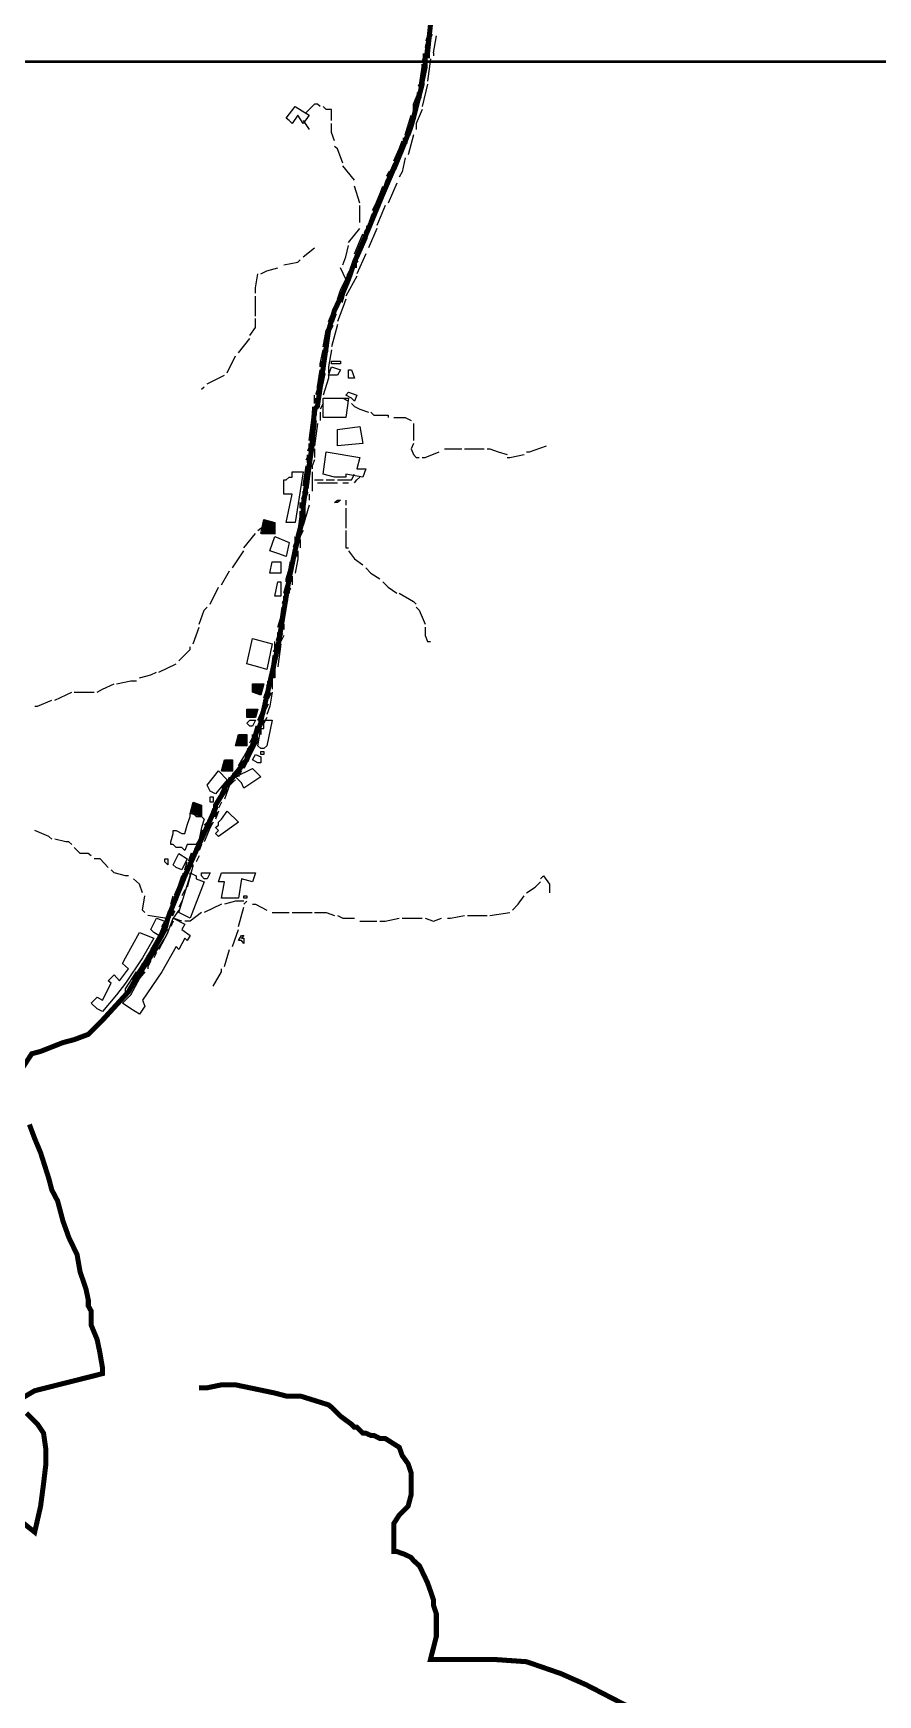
# Model space of a CAD drawing. Header units: millimetres. Extents: x -3588 to 75209, y -3737 to 38254.
# Drawn here: x 25346 to 25751, y 7082 to 7878 of the extents above; entities that cross this region are included whole.
import ezdxf

# ---------------------------------------------------------------- set-up
doc = ezdxf.new("R2010")
doc.units = ezdxf.units.MM
doc.layers.add('H', color=250, linetype='Continuous')
doc.layers.add('P', color=253, linetype='Continuous')

msp = doc.modelspace()

# ---------------------------------------------------------------- hatches: boundary and pattern name
at = {"layer": 'H', "linetype": 'Continuous'}
for points in [[(25456.704, 7644.788), (25462.354, 7643.652), (25462.354, 7638.019), (25455.568, 7638.019), (25456.704, 7644.788), (25456.704, 7644.788)], [(25451.343, 7566.306), (25456.704, 7566.306), (25455.568, 7560.945), (25451.343, 7562.353), (25451.343, 7566.306), (25451.343, 7566.306)], [(25448.798, 7554.175), (25454.16, 7554.175), (25452.751, 7549.934), (25448.798, 7549.934), (25448.798, 7554.175), (25448.798, 7554.175)], [(25444.573, 7542.028), (25448.798, 7542.028), (25448.798, 7536.395), (25443.149, 7536.395), (25444.573, 7542.028), (25444.573, 7542.028)], [(25437.788, 7529.61), (25442.029, 7529.61), (25442.029, 7524.248), (25436.38, 7524.248), (25437.788, 7529.61), (25437.788, 7529.61)], [(25422.824, 7509.285), (25427.065, 7508.165), (25427.065, 7502.515), (25421.704, 7503.924), (25422.824, 7509.285), (25422.824, 7509.285)]]:
    msp.add_hatch(color=256, dxfattribs=at).paths.add_polyline_path(points)

# ---------------------------------------------------------------- linework, layer by layer
at = {"layer": 'P'}
for points, const_width in [([(25536.595, 7882.187), (25535.186, 7868.648), (25535.186, 7867.224), (25534.05, 7867.224), (25534.05, 7861.863), (25532.642, 7855.093), (25532.642, 7853.685), (25529.809, 7842.946), (25528.401, 7837.313), (25527.281, 7833.36), (25523.04, 7822.622), (25513.725, 7800.888), (25506.956, 7784.517), (25500.17, 7768.433), (25497.354, 7760.239), (25494.537, 7753.469), (25490.584, 7745.276), (25487.751, 7735.689), (25485.223, 7718.181), (25483.799, 7708.579), (25482.39, 7699.265), (25480.982, 7697.857), (25479.846, 7681.485), (25479.846, 7680.349), (25475.621, 7651.846), (25475.621, 7646.485), (25471.668, 7630.113), (25468.835, 7616.558), (25463.474, 7584.102), (25456.704, 7554.175), (25455.296, 7548.814), (25455.296, 7547.39), (25452.751, 7542.028), (25452.751, 7540.62), (25448.51, 7529.898), (25443.149, 7523.128), (25437.788, 7516.342), (25437.788, 7514.934), (25433.563, 7508.165), (25433.563, 7506.74), (25426.777, 7491.793), (25418.871, 7474.285), (25410.694, 7453.96), (25409.285, 7448.599), (25407.861, 7445.766), (25399.683, 7432.227), (25391.777, 7418.672), (25379.358, 7405.117), (25372.589, 7398.347), (25365.803, 7395.803), (25360.442, 7394.394), (25349.719, 7390.169), (25345.478, 7389.033), (25340.117, 7380.855)], 2.417), ([(25536.595, 7882.187), (25535.186, 7868.648), (25535.186, 7867.224), (25534.05, 7867.224), (25534.05, 7861.863), (25532.642, 7855.093), (25532.642, 7853.685), (25529.809, 7842.946), (25528.401, 7837.313), (25527.281, 7833.36), (25523.04, 7822.622), (25513.725, 7800.888), (25506.956, 7784.517), (25500.17, 7768.433), (25497.354, 7760.239), (25494.537, 7753.469), (25490.584, 7745.276), (25487.751, 7735.689), (25485.223, 7718.181), (25483.799, 7708.579), (25482.39, 7699.265), (25480.982, 7697.857), (25479.846, 7681.485), (25479.846, 7680.349), (25475.621, 7651.846), (25475.621, 7646.485), (25471.668, 7630.113), (25468.835, 7616.558), (25463.474, 7584.102), (25456.704, 7554.175), (25455.296, 7548.814), (25455.296, 7547.39), (25452.751, 7542.028), (25452.751, 7540.62), (25448.51, 7529.898), (25443.149, 7523.128), (25437.788, 7516.342), (25437.788, 7514.934), (25433.563, 7508.165), (25433.563, 7506.74), (25426.777, 7491.793), (25418.871, 7474.285), (25410.694, 7453.96), (25409.285, 7448.599), (25407.861, 7445.766), (25399.683, 7432.227), (25391.777, 7418.672), (25379.358, 7405.117), (25372.589, 7398.347), (25365.803, 7395.803), (25360.442, 7394.394), (25349.719, 7390.169), (25345.478, 7389.033)], 1.2), ([(25536.595, 7877.962), (25535.186, 7874.009)], 2.417), ([(25535.186, 7867.224), (25534.05, 7867.224), (25534.05, 7861.863), (25532.642, 7856.501)], 2.417), ([(25535.186, 7872.585), (25535.186, 7868.648)], 2.417), ([(20623.375, 7864.407), (35824.005, 7864.407)], 1.2), ([(25532.642, 7855.093), (25532.642, 7853.685), (25531.234, 7852.26)], 2.417), ([(25531.234, 7849.732), (25531.234, 7846.899)], 2.417), ([(25529.809, 7844.083), (25529.809, 7842.946), (25528.401, 7837.313), (25527.281, 7834.768)], 2.417), ([(25527.281, 7833.36), (25525.872, 7829.407)], 2.417), ([(25524.448, 7827.999), (25524.448, 7825.166)], 2.417), ([(25523.04, 7822.622), (25519.087, 7813.035)], 2.417), ([(25517.678, 7811.611), (25516.27, 7809.082)], 2.417), ([(25513.725, 7802.297), (25513.725, 7800.888), (25509.484, 7792.711)], 2.417), ([(25516.27, 7807.674), (25514.862, 7803.433)], 2.417), ([(25506.956, 7785.925), (25506.956, 7784.517), (25505.548, 7781.972)], 2.417), ([(25509.484, 7791.286), (25508.076, 7787.349)], 2.417), ([(25505.548, 7780.564), (25501.307, 7770.962)], 2.417), ([(25498.762, 7764.192), (25497.354, 7761.647)], 2.417), ([(25501.307, 7769.553), (25500.17, 7768.433), (25500.17, 7765.6)], 2.417), ([(25497.354, 7760.239), (25494.537, 7753.469), (25493.401, 7749.229)], 2.417), ([(25491.992, 7748.108), (25490.584, 7745.276)], 2.417), ([(25489.16, 7738.506), (25487.751, 7735.689), (25486.631, 7727.784)], 2.417), ([(25490.584, 7743.867), (25489.16, 7739.914)], 2.417), ([(25486.631, 7726.375), (25485.223, 7722.134)], 2.417), ([(25485.223, 7715.365), (25483.799, 7708.579), (25482.39, 7704.626)], 2.417), ([(25485.223, 7720.998), (25485.223, 7718.181), (25485.223, 7716.773)], 2.417), ([(25482.39, 7703.218), (25482.39, 7700.673)], 2.417), ([(25480.982, 7692.495), (25479.846, 7682.893)], 2.417), ([(25482.39, 7697.857), (25480.982, 7697.857), (25480.982, 7695.04)], 2.417), ([(25479.846, 7680.349), (25478.437, 7677.532)], 2.417), ([(25478.437, 7676.124), (25478.437, 7672.171)], 2.417), ([(25478.437, 7670.762), (25477.029, 7660.024)], 2.417), ([(25477.029, 7658.615), (25475.621, 7654.39)], 2.417), ([(25475.621, 7653.254), (25475.621, 7651.846), (25475.621, 7649.013)], 2.417), ([(25475.621, 7647.605), (25475.621, 7646.485), (25473.076, 7636.882)], 2.417), ([(25473.076, 7635.474), (25471.668, 7631.521)], 2.417), ([(25471.668, 7630.113), (25471.668, 7627.28)], 2.417), ([(25470.259, 7624.752), (25468.835, 7616.558), (25468.835, 7615.149)], 2.417), ([(25468.835, 7612.605), (25467.427, 7609.788)], 2.417), ([(25466.306, 7603.003), (25464.898, 7592.28)], 2.417), ([(25467.427, 7606.955), (25466.306, 7604.427)], 2.417), ([(25464.898, 7590.872), (25463.474, 7586.631)], 2.417), ([(25462.065, 7579.861), (25460.657, 7569.139)], 2.417), ([(25463.474, 7585.511), (25463.474, 7584.102), (25462.065, 7581.27)], 2.417), ([(25459.521, 7567.714), (25459.521, 7565.186)], 2.417), ([(25458.113, 7556.992), (25456.704, 7554.175), (25455.296, 7548.814), (25455.296, 7547.39)], 2.417), ([(25459.521, 7562.353), (25458.113, 7559.536)], 2.417), ([(25452.751, 7540.62), (25451.343, 7538.076)], 2.417), ([(25453.888, 7545.981), (25452.751, 7542.028)], 2.417), ([(25449.935, 7535.259), (25448.51, 7529.898), (25445.982, 7527.065)], 2.417), ([(25444.573, 7524.536), (25443.149, 7523.128), (25443.149, 7521.704)], 2.417), ([(25439.196, 7516.342), (25437.788, 7516.342), (25437.788, 7514.934), (25433.563, 7508.165), (25433.563, 7506.74)], 2.417), ([(25441.741, 7520.295), (25439.196, 7517.751)], 2.417), ([(25431.018, 7499.971), (25429.61, 7497.426)], 2.417), ([(25433.563, 7505.332), (25432.427, 7502.803)], 2.417), ([(25428.186, 7496.018), (25426.777, 7491.793), (25424.249, 7486.416)], 2.417), ([(25422.824, 7485.007), (25421.416, 7481.054)], 2.417), ([(25418.871, 7475.693), (25418.871, 7474.285), (25414.646, 7464.682)], 2.417), ([(25421.416, 7479.646), (25420.008, 7477.101)], 2.417), ([(25414.646, 7463.562), (25413.238, 7460.73)], 2.417), ([(25410.694, 7453.96), (25409.285, 7448.599), (25407.861, 7445.766), (25406.453, 7444.358)], 2.417), ([(25413.238, 7457.913), (25412.102, 7455.368)], 2.417), ([(25403.924, 7437.588), (25401.091, 7435.044)], 2.417), ([(25405.332, 7441.829), (25403.924, 7438.997)], 2.417), ([(25401.091, 7433.635), (25399.683, 7432.227), (25394.322, 7424.033)], 2.417), ([(25344.358, 7355.153), (25346.887, 7348.384), (25349.719, 7341.614), (25353.672, 7329.195), (25355.081, 7323.818), (25357.897, 7318.457), (25360.442, 7308.87), (25363.275, 7300.965), (25367.211, 7292.771), (25368.636, 7284.593), (25371.452, 7276.399), (25372.589, 7271.038), (25372.589, 7268.221), (25373.997, 7265.676), (25373.997, 7258.907), (25376.814, 7252.121), (25378.222, 7245.352), (25379.358, 7238.582), (25379.358, 7235.749), (25346.887, 7227.571), (25340.117, 7223.619)], 2.417), ([(25344.358, 7355.153), (25346.887, 7348.384), (25349.719, 7341.614), (25353.672, 7329.195), (25355.081, 7323.818), (25357.897, 7318.457), (25360.442, 7308.87), (25363.275, 7300.965), (25367.211, 7292.771), (25368.636, 7284.593), (25371.452, 7276.399), (25372.589, 7271.038), (25372.589, 7268.221), (25373.997, 7265.676), (25373.997, 7258.907), (25376.814, 7252.121), (25378.222, 7245.352), (25379.358, 7238.582), (25379.358, 7235.749), (25346.887, 7227.571), (25340.117, 7223.619)], 1.2), ([(25425.657, 7228.98), (25429.61, 7228.98), (25436.38, 7230.388), (25443.149, 7230.388), (25449.935, 7228.98), (25456.704, 7227.571), (25462.065, 7226.435), (25467.427, 7225.027), (25474.212, 7225.027), (25487.751, 7220.786), (25489.16, 7219.666), (25493.401, 7215.425), (25498.762, 7211.472), (25500.17, 7210.063), (25501.307, 7210.063), (25504.123, 7207.247), (25505.548, 7207.247), (25508.076, 7206.11), (25509.484, 7206.11), (25512.317, 7204.702), (25514.862, 7204.702), (25521.631, 7200.461), (25523.04, 7196.508), (25525.872, 7192.555), (25527.281, 7188.33), (25527.281, 7181.545), (25527.281, 7177.608), (25525.872, 7172.231), (25521.631, 7168.006), (25519.087, 7164.053), (25519.087, 7155.859), (25519.087, 7150.498), (25520.495, 7150.498), (25524.448, 7149.089), (25527.281, 7147.681), (25528.401, 7146.273), (25531.234, 7143.728), (25532.642, 7140.895), (25535.186, 7135.534), (25536.595, 7131.581), (25538.003, 7127.356), (25538.003, 7124.812), (25539.411, 7120.571), (25539.411, 7112.393), (25539.411, 7109.848), (25536.595, 7098.838), (25566.522, 7098.838), (25582.605, 7097.717), (25598.977, 7092.068), (25611.108, 7086.707), (25644.988, 7069.199)], 2.417), ([(25342.95, 7216.833), (25348.311, 7211.472), (25351.128, 7207.247), (25352.264, 7199.341), (25352.264, 7192.555), (25351.128, 7182.969), (25349.719, 7172.231), (25346.887, 7159.812), (25341.526, 7164.053)], 2.417), ([(25342.95, 7216.833), (25348.311, 7211.472), (25351.128, 7207.247), (25352.264, 7199.341), (25352.264, 7192.555), (25351.128, 7182.969), (25349.719, 7172.231), (25346.887, 7159.812), (25341.526, 7164.053)], 1.2)]:
    msp.add_lwpolyline(points, dxfattribs=dict(at, const_width=const_width))
for points in [[(25536.595, 7882.187), (25534.05, 7871.177)], [(25538.003, 7868.648), (25539.411, 7876.826)], [(25532.642, 7864.407), (25534.05, 7868.648)], [(25534.05, 7870.057), (25534.05, 7868.648)], [(25538.003, 7868.648), (25538.003, 7867.224)], [(25531.234, 7852.26), (25532.642, 7861.863), (25532.642, 7863.271)], [(25536.595, 7865.816), (25535.186, 7855.093)], [(25528.401, 7840.13), (25528.401, 7844.083), (25531.234, 7850.852)], [(25535.186, 7853.685), (25532.642, 7842.946)], [(25468.835, 7836.177), (25467.427, 7837.313), (25471.668, 7842.946), (25478.437, 7838.721), (25475.621, 7834.768), (25473.076, 7838.721), (25470.259, 7834.768), (25468.835, 7836.177)], [(25483.799, 7842.946), (25482.39, 7844.083), (25480.982, 7844.083), (25478.437, 7841.538), (25477.029, 7840.13)], [(25489.16, 7836.177), (25489.16, 7841.538), (25486.631, 7841.538), (25485.223, 7842.946)], [(25475.621, 7836.177), (25478.437, 7831.936)], [(25490.584, 7826.574), (25489.16, 7830.527), (25489.16, 7834.768)], [(25524.448, 7829.407), (25527.281, 7838.721)], [(25532.642, 7841.538), (25529.809, 7834.768), (25529.809, 7831.936)], [(25519.087, 7816.988), (25521.631, 7822.622), (25523.04, 7826.574)], [(25528.401, 7829.407), (25525.872, 7819.805)], [(25494.537, 7815.852), (25491.992, 7822.622), (25490.584, 7823.758)], [(25500.17, 7807.674), (25494.537, 7814.444)], [(25514.862, 7806.25), (25519.087, 7815.852)], [(25524.448, 7818.397), (25523.04, 7811.611), (25521.631, 7809.082)], [(25502.715, 7796.664), (25500.17, 7804.841)], [(25509.484, 7794.119), (25512.317, 7800.888), (25513.725, 7804.841)], [(25520.495, 7806.25), (25516.27, 7796.664)], [(25502.715, 7787.349), (25502.715, 7788.758), (25502.715, 7795.527)], [(25514.862, 7795.527), (25510.909, 7785.925)], [(25505.548, 7783.108), (25506.956, 7785.925), (25509.484, 7792.711)], [(25497.354, 7777.747), (25502.715, 7784.517)], [(25500.17, 7772.386), (25504.123, 7781.972)], [(25510.909, 7784.517), (25506.956, 7775.203)], [(25475.621, 7770.962), (25480.982, 7775.203)], [(25494.537, 7767.025), (25495.945, 7770.962), (25497.354, 7776.339)], [(25505.548, 7772.386), (25501.307, 7762.784)], [(25455.296, 7762.784), (25458.113, 7764.192), (25463.474, 7765.6)], [(25466.306, 7767.025), (25473.076, 7768.433), (25474.212, 7769.553)], [(25495.945, 7760.239), (25493.401, 7765.6)], [(25495.945, 7760.239), (25500.17, 7769.553)], [(25452.751, 7753.469), (25452.751, 7756.014), (25453.888, 7762.784)], [(25491.992, 7750.637), (25493.401, 7754.878), (25495.945, 7760.239)], [(25501.307, 7761.647), (25495.945, 7752.061)], [(25452.751, 7742.459), (25452.751, 7752.061)], [(25487.751, 7739.914), (25490.584, 7746.7), (25491.992, 7749.229)], [(25495.945, 7750.637), (25494.537, 7746.7), (25491.992, 7739.914)], [(25449.935, 7733.145), (25452.751, 7737.098), (25452.751, 7741.323)], [(25444.573, 7724.951), (25449.935, 7731.736)], [(25485.223, 7727.784), (25486.631, 7735.689), (25487.751, 7737.098)], [(25491.992, 7738.506), (25489.16, 7727.784)], [(25439.196, 7715.365), (25443.149, 7723.543)], [(25483.799, 7719.59), (25485.223, 7726.375)], [(25489.16, 7726.375), (25487.751, 7718.181)], [(25482.39, 7706.05), (25482.39, 7708.579), (25483.799, 7716.773)], [(25483.799, 7718.181), (25483.799, 7719.59)], [(25490.584, 7714.228), (25487.751, 7714.228), (25489.16, 7718.181), (25493.401, 7716.773), (25491.992, 7714.228), (25490.584, 7714.228)], [(25487.751, 7718.181), (25487.751, 7715.365)], [(25490.584, 7719.59), (25489.16, 7719.59), (25489.16, 7720.998), (25493.401, 7720.998), (25493.401, 7719.59), (25490.584, 7719.59)], [(25497.354, 7714.228), (25497.354, 7716.773), (25498.762, 7716.773), (25500.17, 7712.82), (25497.354, 7712.82), (25497.354, 7714.228)], [(25426.777, 7707.459), (25428.186, 7708.579)], [(25429.61, 7709.987), (25437.788, 7714.228)], [(25487.751, 7714.228), (25487.751, 7712.82), (25485.223, 7704.626)], [(25480.982, 7700.673), (25480.982, 7704.626)], [(25480.982, 7695.04), (25480.982, 7699.265)], [(25485.223, 7700.673), (25483.799, 7697.857)], [(25485.223, 7697.857), (25485.223, 7703.218), (25497.354, 7703.218), (25495.945, 7693.904), (25485.223, 7693.904), (25485.223, 7697.857)], [(25485.223, 7703.218), (25487.751, 7703.218)], [(25489.16, 7703.218), (25494.537, 7703.218), (25497.354, 7701.81)], [(25498.762, 7703.218), (25495.945, 7704.626), (25497.354, 7706.05), (25501.307, 7704.626), (25500.17, 7701.81), (25498.762, 7703.218)], [(25498.762, 7700.673), (25500.17, 7699.265), (25502.715, 7697.857), (25506.956, 7696.448)], [(25478.437, 7682.893), (25479.846, 7693.904)], [(25483.799, 7696.448), (25483.799, 7692.495)], [(25508.076, 7696.448), (25509.484, 7695.04), (25516.27, 7695.04), (25516.27, 7693.904)], [(25519.087, 7693.904), (25520.495, 7693.904), (25524.448, 7693.904), (25527.281, 7692.495)], [(25482.39, 7691.087), (25480.982, 7680.349)], [(25491.992, 7684.301), (25491.992, 7688.254), (25502.715, 7689.663), (25504.123, 7681.485), (25491.992, 7680.349), (25491.992, 7684.301)], [(25528.401, 7691.087), (25528.401, 7689.663), (25528.401, 7684.301), (25528.401, 7682.893)], [(25477.029, 7673.579), (25478.437, 7676.124)], [(25478.437, 7678.94), (25478.437, 7680.349), (25478.437, 7681.485)], [(25480.982, 7678.94), (25480.982, 7674.715)], [(25490.584, 7665.401), (25485.223, 7666.809), (25486.631, 7677.532), (25502.715, 7674.715), (25501.307, 7669.338), (25505.548, 7669.338), (25504.123, 7665.401), (25495.945, 7666.809), (25495.945, 7665.401), (25490.584, 7665.401)], [(25528.401, 7681.485), (25527.281, 7678.94), (25528.401, 7676.124), (25529.809, 7674.715), (25531.234, 7674.715)], [(25532.642, 7674.715), (25534.05, 7674.715), (25540.82, 7677.532)], [(25543.364, 7678.94), (25547.605, 7678.94), (25551.558, 7678.94)], [(25552.967, 7678.94), (25555.511, 7678.94), (25562.281, 7678.94)], [(25563.689, 7678.94), (25565.097, 7678.94), (25569.05, 7677.532), (25573.291, 7676.124)], [(25573.291, 7674.715), (25574.7, 7674.715), (25581.469, 7676.124)], [(25582.605, 7677.532), (25584.014, 7677.532), (25592.208, 7680.349)], [(25470.259, 7643.652), (25467.427, 7643.652), (25470.259, 7657.207), (25466.306, 7657.207), (25466.306, 7663.977), (25467.427, 7663.977), (25468.835, 7665.401), (25470.259, 7665.401), (25470.259, 7667.93), (25475.621, 7667.93), (25471.668, 7643.652), (25470.259, 7643.652)], [(25475.621, 7661.16), (25477.029, 7670.762)], [(25480.982, 7673.579), (25479.846, 7670.762), (25479.846, 7669.338)], [(25479.846, 7667.93), (25479.846, 7663.977)], [(25479.846, 7663.977), (25479.846, 7662.568)], [(25479.846, 7662.568), (25479.846, 7658.615)], [(25480.982, 7663.977), (25485.223, 7663.977)], [(25482.39, 7662.568), (25486.631, 7662.568), (25491.992, 7662.568)], [(25486.631, 7663.977), (25487.751, 7663.977), (25490.584, 7663.977)], [(25491.992, 7663.977), (25495.945, 7663.977), (25498.762, 7663.977), (25500.17, 7666.809)], [(25494.537, 7662.568), (25497.354, 7662.568)], [(25500.17, 7662.568), (25501.307, 7663.977), (25502.715, 7665.401)], [(25474.212, 7650.438), (25474.212, 7653.254)], [(25475.621, 7655.799), (25475.621, 7658.615)], [(25478.437, 7651.846), (25475.621, 7642.244)], [(25478.437, 7657.207), (25478.437, 7654.39)], [(25491.992, 7653.254), (25490.584, 7653.254), (25491.992, 7654.39), (25493.401, 7654.39), (25491.992, 7653.254)], [(25495.945, 7654.39), (25495.945, 7651.846)], [(25453.888, 7639.699), (25455.296, 7640.835), (25462.065, 7643.652)], [(25456.704, 7645.076), (25462.065, 7643.652), (25462.065, 7638.291), (25455.296, 7638.291), (25456.704, 7645.076), (25456.704, 7645.076)], [(25473.076, 7638.291), (25474.212, 7646.485), (25474.212, 7649.013)], [(25495.945, 7650.438), (25495.945, 7640.835)], [(25447.102, 7631.521), (25452.751, 7638.291)], [(25463.474, 7628.689), (25459.521, 7630.113), (25462.065, 7636.882), (25468.835, 7634.066), (25467.427, 7627.28), (25463.474, 7628.689)], [(25471.668, 7632.93), (25471.668, 7636.882)], [(25475.621, 7639.699), (25474.212, 7636.882)], [(25474.212, 7635.474), (25474.212, 7631.521)], [(25495.945, 7639.699), (25495.945, 7631.521), (25497.354, 7631.521)], [(25441.741, 7621.919), (25447.102, 7630.113)], [(25470.259, 7627.28), (25471.668, 7631.521)], [(25473.076, 7630.113), (25473.076, 7626.16), (25471.668, 7619.374)], [(25497.354, 7630.113), (25500.17, 7626.16), (25504.123, 7623.327)], [(25436.38, 7613.741), (25440.332, 7620.511)], [(25462.065, 7624.752), (25464.898, 7624.752), (25464.898, 7619.374), (25459.521, 7619.374), (25460.657, 7624.752), (25462.065, 7624.752)], [(25467.427, 7615.149), (25467.427, 7616.558), (25470.259, 7626.16)], [(25505.548, 7621.919), (25508.076, 7619.374), (25512.317, 7616.558)], [(25431.018, 7604.427), (25434.971, 7612.605)], [(25463.474, 7608.364), (25462.065, 7608.364), (25463.474, 7615.149), (25464.898, 7615.149), (25464.898, 7608.364), (25463.474, 7608.364)], [(25466.306, 7609.788), (25467.427, 7613.741)], [(25468.835, 7612.605), (25468.835, 7609.788)], [(25470.259, 7617.966), (25470.259, 7613.741)], [(25513.725, 7615.149), (25516.27, 7612.605), (25520.495, 7609.788)], [(25466.306, 7605.835), (25466.306, 7608.364)], [(25467.427, 7606.955), (25466.306, 7597.641)], [(25521.631, 7609.788), (25528.401, 7605.835), (25529.809, 7604.427)], [(25425.657, 7594.825), (25428.186, 7601.594), (25429.61, 7603.003)], [(25463.474, 7593.416), (25466.306, 7603.003)], [(25529.809, 7603.003), (25531.234, 7601.594), (25534.05, 7594.825)], [(25422.824, 7585.511), (25425.657, 7593.416)], [(25453.888, 7574.5), (25448.51, 7575.908), (25451.343, 7588.039), (25460.657, 7585.511), (25458.113, 7573.092), (25453.888, 7574.5)], [(25463.474, 7588.039), (25463.474, 7590.872)], [(25466.306, 7589.463), (25464.898, 7586.631)], [(25466.306, 7594.825), (25466.306, 7592.28)], [(25534.05, 7593.416), (25534.05, 7589.463), (25535.186, 7586.631), (25536.595, 7586.631)], [(25416.055, 7577.317), (25421.416, 7582.678), (25421.416, 7584.102)], [(25459.521, 7570.547), (25462.065, 7581.27)], [(25462.065, 7582.678), (25462.065, 7584.102), (25462.065, 7586.631)], [(25464.898, 7585.511), (25463.474, 7574.5)], [(25397.138, 7569.139), (25402.5, 7570.547), (25405.332, 7571.955)], [(25406.453, 7571.955), (25414.646, 7575.908)], [(25462.065, 7573.092), (25462.065, 7569.139)], [(25376.814, 7562.353), (25379.358, 7563.777), (25385.008, 7566.306)], [(25386.128, 7566.306), (25392.913, 7567.714), (25395.73, 7567.714)], [(25451.343, 7566.306), (25456.704, 7566.306), (25455.296, 7560.945), (25451.343, 7562.353), (25451.343, 7566.306), (25451.343, 7566.306)], [(25456.704, 7559.536), (25458.113, 7563.777)], [(25458.113, 7565.186), (25459.521, 7569.139)], [(25460.657, 7567.714), (25460.657, 7563.777)], [(25346.887, 7555.584), (25348.311, 7555.584), (25355.081, 7558.4)], [(25356.489, 7558.4), (25364.683, 7562.353)], [(25365.803, 7562.353), (25370.044, 7562.353), (25373.997, 7562.353), (25375.405, 7562.353)], [(25453.888, 7548.814), (25456.704, 7555.584), (25456.704, 7558.4)], [(25460.657, 7562.353), (25459.521, 7555.584), (25458.113, 7551.631)], [(25448.51, 7554.175), (25453.888, 7554.175), (25452.751, 7550.222), (25448.51, 7550.222), (25448.51, 7554.175), (25448.51, 7554.175)], [(25449.935, 7545.981), (25448.51, 7547.39), (25449.935, 7548.814), (25452.751, 7548.814), (25451.343, 7545.981), (25449.935, 7545.981)], [(25455.296, 7535.259), (25453.888, 7536.667), (25455.296, 7544.861), (25456.704, 7544.861), (25456.704, 7548.814), (25460.657, 7548.814), (25458.113, 7536.667), (25456.704, 7535.259), (25455.296, 7535.259)], [(25458.113, 7550.222), (25456.704, 7547.39)], [(25444.573, 7542.028), (25448.51, 7542.028), (25448.51, 7536.667), (25443.149, 7536.667), (25444.573, 7542.028), (25444.573, 7542.028)], [(25449.935, 7538.076), (25451.343, 7540.62), (25451.343, 7542.028)], [(25453.888, 7540.62), (25453.888, 7539.212), (25449.935, 7531.306)], [(25452.751, 7543.453), (25453.888, 7545.981)], [(25455.296, 7544.861), (25455.296, 7542.028)], [(25444.573, 7527.065), (25447.102, 7531.306), (25449.935, 7536.667)], [(25453.888, 7528.489), (25451.343, 7529.898), (25452.751, 7532.442), (25455.296, 7531.306), (25455.296, 7528.489), (25453.888, 7528.489)], [(25455.296, 7532.442), (25455.296, 7533.851), (25456.704, 7533.851), (25456.704, 7532.442), (25455.296, 7532.442)], [(25431.018, 7514.934), (25429.61, 7517.751), (25434.971, 7524.536), (25439.196, 7520.295), (25433.563, 7513.526), (25431.018, 7514.934)], [(25437.788, 7529.898), (25441.741, 7529.898), (25441.741, 7524.536), (25436.38, 7524.536), (25437.788, 7529.898), (25437.788, 7529.898)], [(25441.741, 7523.128), (25444.573, 7525.657)], [(25445.982, 7518.887), (25443.149, 7521.704), (25451.343, 7525.657), (25455.296, 7521.704), (25447.102, 7516.342), (25445.982, 7518.887)], [(25445.982, 7524.536), (25444.573, 7521.704)], [(25448.51, 7528.489), (25447.102, 7525.657)], [(25433.563, 7508.165), (25436.38, 7514.934), (25437.788, 7517.751)], [(25443.149, 7520.295), (25440.332, 7517.751), (25437.788, 7510.981)], [(25439.196, 7518.887), (25440.332, 7521.704)], [(25422.824, 7509.573), (25426.777, 7508.165), (25426.777, 7502.803), (25421.416, 7504.212), (25422.824, 7509.573), (25422.824, 7509.573)], [(25431.018, 7509.573), (25431.018, 7510.981), (25431.018, 7512.117), (25432.427, 7512.117), (25432.427, 7510.981), (25432.427, 7509.573), (25431.018, 7509.573)], [(25436.38, 7509.573), (25434.971, 7506.74)], [(25422.824, 7504.212), (25424.249, 7502.803), (25426.777, 7502.803), (25428.186, 7501.379), (25426.777, 7497.426), (25425.657, 7491.793), (25424.249, 7489.248), (25421.416, 7489.248), (25420.008, 7489.248), (25418.871, 7486.416), (25417.463, 7487.84), (25414.646, 7487.84), (25413.238, 7489.248), (25412.102, 7489.248), (25412.102, 7490.657), (25413.238, 7494.609), (25413.238, 7496.018), (25414.646, 7496.018), (25417.463, 7494.609), (25418.871, 7494.609), (25420.008, 7498.562), (25421.416, 7502.803), (25421.416, 7504.212), (25422.824, 7504.212)], [(25428.186, 7498.562), (25431.018, 7501.379)], [(25431.018, 7502.803), (25432.427, 7506.74)], [(25434.971, 7493.201), (25433.563, 7494.609), (25434.971, 7496.018), (25433.563, 7497.426), (25434.971, 7498.562), (25434.971, 7499.971), (25436.38, 7501.379), (25439.196, 7505.332), (25444.573, 7499.971), (25434.971, 7493.201)], [(25434.971, 7505.332), (25433.563, 7501.379)], [(25355.081, 7491.793), (25353.672, 7493.201), (25346.887, 7496.018)], [(25424.249, 7486.416), (25425.657, 7491.793), (25428.186, 7496.018)], [(25432.427, 7499.971), (25431.018, 7497.426), (25428.186, 7490.657)], [(25364.683, 7489.248), (25363.275, 7490.657), (25361.85, 7490.657), (25356.489, 7491.793)], [(25373.997, 7483.887), (25372.589, 7485.007), (25368.636, 7485.007), (25365.803, 7487.84)], [(25414.646, 7478.238), (25413.238, 7479.646), (25416.055, 7485.007), (25420.008, 7482.479), (25417.463, 7477.101), (25414.646, 7478.238)], [(25421.416, 7482.479), (25422.824, 7485.007)], [(25426.777, 7489.248), (25425.657, 7486.416)], [(25382.175, 7478.238), (25378.222, 7482.479), (25375.405, 7482.479)], [(25391.777, 7474.285), (25390.369, 7474.285), (25385.008, 7475.693), (25383.599, 7477.101)], [(25409.285, 7481.054), (25409.285, 7482.479), (25410.694, 7482.479), (25410.694, 7479.646), (25409.285, 7481.054)], [(25418.871, 7477.101), (25420.008, 7481.054)], [(25422.824, 7479.646), (25420.008, 7468.923)], [(25425.657, 7483.887), (25424.249, 7481.054)], [(25398.547, 7466.091), (25397.138, 7470.332), (25394.322, 7472.876)], [(25414.646, 7466.091), (25417.463, 7474.285), (25418.871, 7475.693)], [(25418.871, 7455.368), (25416.055, 7456.777), (25421.416, 7474.285), (25421.416, 7475.693), (25424.249, 7474.285), (25424.249, 7472.876), (25428.186, 7471.468), (25421.416, 7453.96), (25418.871, 7455.368)], [(25428.186, 7472.876), (25426.777, 7474.285), (25426.777, 7475.693), (25431.018, 7475.693), (25429.61, 7472.876), (25428.186, 7472.876)], [(25440.332, 7463.562), (25436.38, 7463.562), (25437.788, 7471.468), (25434.971, 7471.468), (25436.38, 7475.693), (25444.573, 7475.693), (25445.982, 7475.693), (25452.751, 7475.693), (25451.343, 7471.468), (25445.982, 7472.876), (25444.573, 7463.562), (25440.332, 7463.562)], [(25582.605, 7466.091), (25586.846, 7468.923), (25589.375, 7471.468)], [(25589.375, 7472.876), (25590.783, 7474.285), (25593.616, 7470.332), (25593.616, 7466.091)], [(25399.683, 7456.777), (25398.547, 7457.913), (25399.683, 7464.682)], [(25412.102, 7460.73), (25413.238, 7464.682)], [(25417.463, 7462.154), (25416.055, 7459.321)], [(25418.871, 7467.515), (25417.463, 7464.682)], [(25436.38, 7460.73), (25428.186, 7456.777)], [(25447.102, 7462.154), (25443.149, 7462.154), (25437.788, 7460.73)], [(25447.102, 7463.562), (25447.102, 7464.682), (25448.51, 7464.682), (25448.51, 7463.562), (25447.102, 7463.562)], [(25447.102, 7460.73), (25448.51, 7462.154)], [(25451.343, 7460.73), (25452.751, 7460.73), (25458.113, 7457.913)], [(25575.836, 7457.913), (25578.653, 7460.73), (25581.469, 7464.682)], [(25392.913, 7410.494), (25388.961, 7413.311), (25392.913, 7417.263), (25399.683, 7429.682), (25409.285, 7444.358), (25410.694, 7447.19), (25413.238, 7453.96), (25418.871, 7451.143), (25417.463, 7448.599), (25421.416, 7445.766), (25420.008, 7443.238), (25418.871, 7444.358), (25416.055, 7438.997), (25414.646, 7440.405), (25407.861, 7428.274), (25398.547, 7414.719), (25399.683, 7411.902), (25397.138, 7407.949), (25392.913, 7410.494)], [(25409.285, 7453.96), (25401.091, 7455.368)], [(25403.924, 7447.19), (25402.5, 7448.599), (25405.332, 7453.96), (25409.285, 7452.552), (25406.453, 7445.766), (25403.924, 7447.19)], [(25407.861, 7450.007), (25409.285, 7452.552)], [(25409.285, 7453.96), (25410.694, 7453.96)], [(25410.694, 7456.777), (25412.102, 7459.321)], [(25413.238, 7452.552), (25412.102, 7450.007)], [(25416.055, 7457.913), (25413.238, 7453.96)], [(25417.463, 7452.552), (25413.238, 7453.96)], [(25426.777, 7456.777), (25421.416, 7452.552), (25418.871, 7452.552)], [(25444.573, 7450.007), (25447.102, 7459.321)], [(25460.657, 7456.777), (25462.065, 7456.777), (25468.835, 7456.777)], [(25470.259, 7456.777), (25475.621, 7456.777), (25479.846, 7456.777)], [(25480.982, 7456.777), (25486.631, 7456.777), (25490.584, 7455.368)], [(25491.992, 7455.368), (25494.537, 7453.96), (25500.17, 7453.96)], [(25502.715, 7452.552), (25510.909, 7452.552)], [(25512.317, 7452.552), (25514.862, 7452.552), (25521.631, 7453.96)], [(25523.04, 7453.96), (25528.401, 7453.96), (25532.642, 7453.96)], [(25534.05, 7453.96), (25538.003, 7452.552), (25541.956, 7453.96)], [(25544.773, 7453.96), (25546.197, 7453.96), (25552.967, 7455.368)], [(25554.375, 7455.368), (25563.689, 7455.368)], [(25565.097, 7455.368), (25574.7, 7456.777)], [(25376.814, 7410.494), (25373.997, 7413.311), (25376.814, 7416.127), (25379.358, 7414.719), (25383.599, 7422.913), (25382.175, 7424.033), (25385.008, 7426.866), (25387.536, 7424.033), (25391.777, 7429.682), (25388.961, 7432.227), (25390.369, 7435.044), (25397.138, 7447.19), (25403.924, 7444.358), (25398.547, 7435.044), (25390.369, 7422.913), (25386.128, 7417.263), (25379.358, 7409.358), (25376.814, 7410.494)], [(25402.5, 7438.997), (25406.453, 7445.766), (25407.861, 7447.19)], [(25410.694, 7448.599), (25410.694, 7447.19), (25406.453, 7438.997)], [(25441.741, 7440.405), (25444.573, 7448.599)], [(25445.982, 7443.238), (25444.573, 7443.238), (25445.982, 7445.766), (25447.102, 7445.766), (25445.982, 7444.358), (25447.102, 7444.358), (25447.102, 7441.829), (25445.982, 7443.238)], [(25399.683, 7433.635), (25401.091, 7436.452)], [(25405.332, 7437.588), (25403.924, 7435.044)], [(25437.788, 7430.819), (25440.332, 7438.997)], [(25397.138, 7429.682), (25398.547, 7432.227)], [(25402.5, 7433.635), (25401.091, 7430.819), (25401.091, 7429.682)], [(25432.427, 7421.504), (25436.38, 7428.274), (25436.38, 7429.682)], [(25390.369, 7418.672), (25390.369, 7420.08), (25395.73, 7428.274)], [(25399.683, 7428.274), (25392.913, 7420.08)]]:
    msp.add_lwpolyline(points, dxfattribs=at)

doc.saveas('drawing.dxf')
